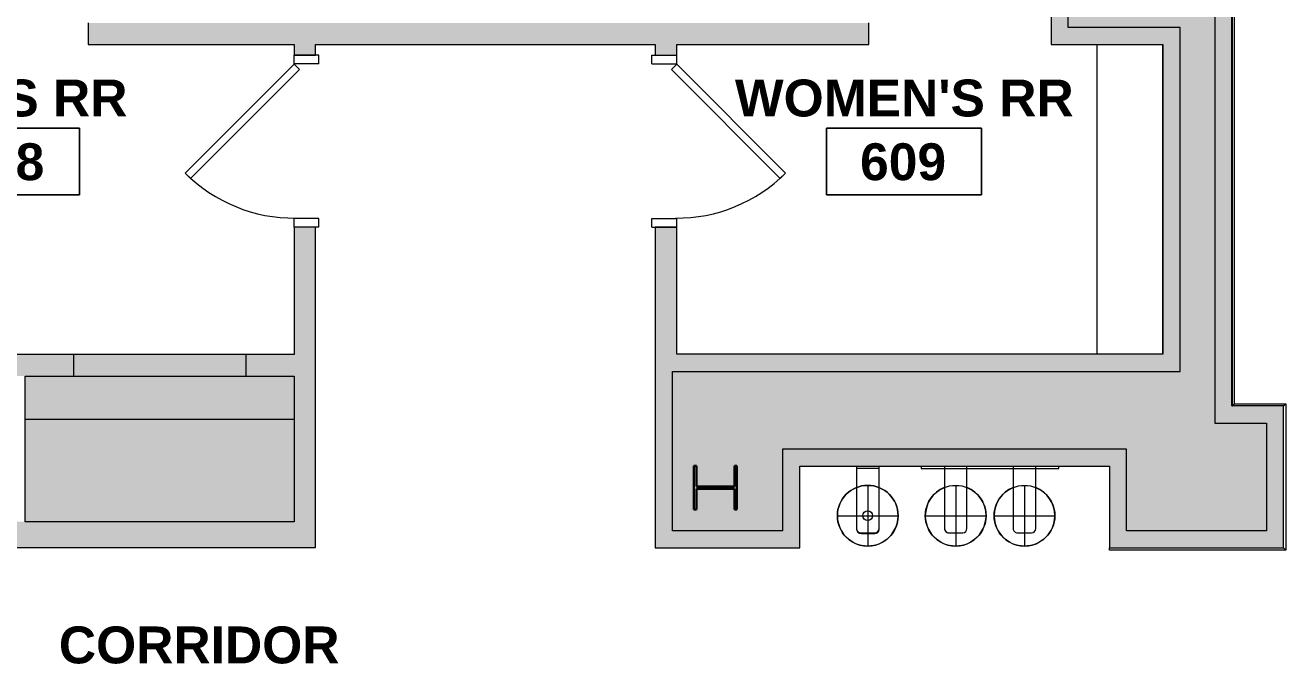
# Model space of a CAD drawing. Header units: inches. Extents: x -1180 to 2011, y -268 to 2143.
# Drawn here: x -217.9 to 75.3, y 1210.3 to 1357.8 of the extents above; entities that cross this region are included whole.
import ezdxf

# ---------------------------------------------------------------- set-up
doc = ezdxf.new("R2010")
doc.units = ezdxf.units.IN
doc.header["$MEASUREMENT"] = 0
for name, color, linetype, lineweight in [('A-AREA-IDEN', 2, 'Continuous', 9), ('A-DETL-GENF', 92, 'Continuous', 9), ('A-DETL-THIN', 151, 'Continuous', 13), ('A-DOOR', 31, 'Continuous', 13), ('A-DOOR-FRAM', 31, 'Continuous', 20), ('A-WALL', 113, 'Continuous', 13), ('A-WALL-PATT', 111, 'Continuous', 13), ('I-WALL', 2, 'Continuous', 13), ('P-SANR-FIXT', 6, 'Continuous', 13), ('Q-CASE', 31, 'Continuous', 13), ('S-COLS', 52, 'Continuous', 13)]:
    doc.layers.add(name, color=color, linetype=linetype, lineweight=lineweight)
doc.styles.add('Swis721 Lt BT_B', font='', dxfattribs={"height": 8.583975})
doc.styles.get('Swis721 Lt BT_B').set_extended_font_data('Swis721 Lt BT', bold=True)

# ---------------------------------------------------------------- blocks, each defined once
blk = doc.blocks.new('Single Flush - OTJ_SOLIDFLUSH_ALUM-4843890-6TH FLOOR POWER _ SIGNAL')
at = {"layer": 'A-DOOR', "color": 8, "lineweight": 20}
for p, q in [((-7.42, 27.82), (-8.65, 26.59)), ((-8.65, 26.59), (16.67, 1.26)), ((17.91, 2.5), (-7.42, 27.82)), ((16.67, 1.26), (17.91, 2.5))]:
    blk.add_line(p, q, dxfattribs=at)
at = {"layer": 'A-DOOR', "lineweight": 9}
blk.add_arc((17.91, 2.5), 35.81, 135, 180.5, dxfattribs=at)
at = {"layer": 'A-DOOR-FRAM', "color": 8}
for p, q in [((-20, -3.25), (-20, 2.5)), ((-20, 2.5), (-18, 2.5)), ((-18, -3.25), (-18, 2.5)), ((18, -3.25), (18, 2.5)), ((18, 2.5), (20, 2.5)), ((20, -3.25), (20, 2.5)), ((-20, -3.25), (-18, -3.25)), ((18, -3.25), (20, -3.25))]:
    blk.add_line(p, q, dxfattribs=at)
blk = doc.blocks.new('Single Flush - OTJ_SOLIDFLUSH_ALUM-4843889-6TH FLOOR POWER _ SIGNAL')
at = {"layer": 'A-DOOR', "color": 8, "lineweight": 20}
for p, q in [((-8.65, -26.59), (16.67, -1.26)), ((17.91, -2.5), (-7.42, -27.82)), ((16.67, -1.26), (17.91, -2.5)), ((-7.42, -27.82), (-8.65, -26.59))]:
    blk.add_line(p, q, dxfattribs=at)
at = {"layer": 'A-DOOR', "lineweight": 9}
blk.add_arc((17.91, -2.5), 35.81, 179.5, 225, dxfattribs=at)
at = {"layer": 'A-DOOR-FRAM', "color": 8}
for p, q in [((-20, 3.25), (-20, -2.5)), ((-20, 3.25), (-18, 3.25)), ((-18, 3.25), (-18, -2.5)), ((18, 3.25), (18, -2.5)), ((18, 3.25), (20, 3.25)), ((20, 3.25), (20, -2.5)), ((-20, -2.5), (-18, -2.5)), ((18, -2.5), (20, -2.5))]:
    blk.add_line(p, q, dxfattribs=at)
blk = doc.blocks.new('HP-Bearing Pile-Column - HP10X57-V11-6TH FLOOR POWER _ SIGNAL')
at = {"layer": 'S-COLS', "lineweight": 30}
for p, q in [((5.1, 5), (-5.1, 5)), ((-5.1, 5), (-5.1, 4.435)), ((-5.1, 4.435), (-0.2825, 4.435)), ((-0.2825, 4.435), (-0.2825, -4.435)), ((0.2825, -4.435), (0.2825, 4.435)), ((0.2825, 4.435), (5.1, 4.435)), ((5.1, 4.435), (5.1, 5)), ((-0.2825, -4.435), (-5.1, -4.435)), ((-5.1, -4.435), (-5.1, -5)), ((-5.1, -5), (5.1, -5)), ((5.1, -4.435), (0.2825, -4.435)), ((5.1, -5), (5.1, -4.435))]:
    blk.add_line(p, q, dxfattribs=at)
blk = doc.blocks.new('RR LAV2 - RR LAV-4889113-6TH FLOOR POWER _ SIGNAL')
at = {"layer": 'Q-CASE', "lineweight": 9}
for p, q in [((-265.65, 1488.46), (-265.65, 1416.4)), ((-250.31, 1416.4), (-250.31, 1488.46))]:
    blk.add_line(p, q, dxfattribs=at)
blk = doc.blocks.new('P-Drinking_Fountain-Wall_Mounted - HI-LO-4896008-6TH FLOOR POWER _ SIGNAL')
at = {"layer": 'P-SANR-FIXT', "lineweight": 9}
for p, q in [((19.07, 5.44), (19.07, 19.56)), ((35.07, 5.44), (35.07, 19.56)), ((16.44, 15.5), (16.44, 1.15)), ((16.44, 15.5), (16.44, 1)), ((20.69, 16.5), (17.44, 16.5)), ((20.69, 16.5), (17.44, 16.5)), ((21.69, 1.15), (21.69, 15.5)), ((21.69, 1), (21.69, 15.5)), ((32.44, 15.5), (32.44, 1.15)), ((32.44, 15.5), (32.44, 1)), ((36.69, 16.5), (33.44, 16.5)), ((36.69, 16.5), (33.44, 16.5)), ((37.69, 1.15), (37.69, 15.5)), ((37.69, 1), (37.69, 15.5)), ((26.25, 12.5), (12, 12.5)), ((42.25, 12.5), (28, 12.5)), ((43.07, 1.5), (11.07, 1.5)), ((11.07, 1.5), (11.07, 1)), ((11.07, 1.5), (11.07, 1)), ((43.07, 1.5), (11.07, 1.5)), ((43.07, 1), (43.07, 1.5)), ((43.07, 1), (43.07, 1.5))]:
    blk.add_line(p, q, dxfattribs=at)
for centre in [(19.07, 12.5), (35.07, 12.5)]:
    blk.add_circle(centre, 7.06, dxfattribs=at)
for centre, radius, start, end in [((19.07, 12.5), 7.06, 360, 180), ((35.07, 12.5), 7.06, 360, 180), ((17.44, 15.5), 1, 90, 180), ((17.44, 15.5), 1, 90, 180), ((20.69, 15.5), 1, 360, 90), ((20.69, 15.5), 1, 360, 90), ((33.44, 15.5), 1, 90, 180), ((33.44, 15.5), 1, 90, 180), ((36.69, 15.5), 1, 0, 90), ((36.69, 15.5), 1, 360, 90), ((19.07, 12.5), 7.06, 180, 247.9798), ((19.07, 12.5), 7.06, 292.0202, 360), ((35.07, 12.5), 7.06, 180, 247.98), ((35.07, 12.5), 7.06, 292.02, 360), ((16.59, 1.15), 0.15, 180, 270), ((21.54, 1.15), 0.15, 270, 360), ((32.59, 1.15), 0.15, 180, 270), ((37.54, 1.15), 0.15, 270, 360)]:
    blk.add_arc(centre, radius, start, end, dxfattribs=at)
blk = doc.blocks.new('Drinking_Fountain-Haws_Corporation-Wall_Mounted_1001 - 1001-4919866-6TH FLOOR POWER _ SIGNAL')
at = {"layer": 'P-SANR-FIXT', "lineweight": 9}
for p, q in [((19.07, 6.44), (19.07, 20.56)), ((20.53, 17.67), (17.44, 17.67)), ((16.44, 16.67), (16.44, 2)), ((16.44, 16.5), (16.44, 2.65)), ((16.44, 16.5), (16.44, 2.65)), ((20.69, 17.5), (17.44, 17.5)), ((20.69, 17.5), (17.44, 17.5)), ((21.69, 2), (21.69, 16.52)), ((21.69, 2.65), (21.69, 16.5)), ((21.69, 2.65), (21.69, 16.5)), ((26.25, 13.5), (12, 13.5)), ((16.59, 2.5), (21.54, 2.5)), ((16.59, 2.5), (21.54, 2.5))]:
    blk.add_line(p, q, dxfattribs=at)
for radius in [7.06, 1.13]:
    blk.add_circle((19.07, 13.5), radius, dxfattribs=at)
for centre, radius, start, end in [((19.07, 13.5), 7.06, 360, 180), ((17.44, 16.67), 1, 90, 180), ((20.53, 16.5), 1.17, 1.0568, 90), ((17.44, 16.5), 1, 90, 180), ((17.44, 16.5), 1, 90, 180), ((20.69, 16.5), 1, 360, 90), ((20.69, 16.5), 1, 360, 90), ((19.07, 13.5), 7.06, 180, 360), ((16.59, 2.65), 0.15, 180, 270), ((16.59, 2.65), 0.15, 180, 270), ((21.54, 2.65), 0.15, 270, 0), ((21.54, 2.65), 0.15, 270, 360)]:
    blk.add_arc(centre, radius, start, end, dxfattribs=at)
blk = doc.blocks.new('CHILEWICH SPECKLE ONYX WC - CHILEWICH SPECKLE ONYX WC-5927745-6TH FLOOR POWER _ SIGNAL')
at = {"layer": 'A-WALL'}
for p, q in [((62.87, 1575.31), (62.74, 1575.31)), ((62.74, 1575.31), (62.74, 1269.21)), ((62.87, 1269.21), (62.87, 1575.31)), ((62.74, 1269.21), (62.87, 1269.21))]:
    blk.add_line(p, q, dxfattribs=at)
blk = doc.blocks.new('Room Tag - Room Name and Number-3379422-6TH FLOOR POWER _ SIGNAL')
at = {"layer": 'A-AREA-IDEN'}
for p, q in [((-0.1881, -0.1636), (-0.1881, -0.0018)), ((-0.1881, -0.0018), (0.1869, -0.0018)), ((0.1869, -0.0018), (-0.1881, -0.0018)), ((-0.1881, -0.0018), (-0.1881, -0.1636)), ((0.1869, -0.0018), (0.1869, -0.1636)), ((0.1869, -0.1636), (0.1869, -0.0018)), ((0.1869, -0.1636), (-0.1881, -0.1636)), ((-0.1881, -0.1636), (0.1869, -0.1636))]:
    blk.add_line(p, q, dxfattribs=at)

msp = doc.modelspace()

# ---------------------------------------------------------------- hatches: boundary and pattern name
at = {"layer": 'A-DETL-GENF'}
h = msp.add_hatch(color=9, dxfattribs=at)
h.paths.add_polyline_path([(63.24, 1240.16), (70.77, 1240.16), (70.77, 1265.21), (58.74, 1265.21), (58.74, 1579.31), (70.77, 1579.31), (70.77, 1607.3), (-48.23, 1607.3), (-48.23, 1620.31), (-277.42, 1620.31), (-277.42, 1541.26), (-249.39, 1541.26), (-249.39, 1598.34), (24.69, 1598.34), (24.69, 1541.26), (52.78, 1541.26), (52.78, 1411.26), (24.69, 1411.26), (24.69, 1357.25), (50.71, 1357.25), (50.71, 1277.19), (-67.38, 1277.19), (-67.38, 1240.16), (-41.77, 1240.16), (-41.77, 1259.14), (38.24, 1259.14), (38.24, 1240.16), (62.74, 1240.16)], flags=0)
h.paths.add_polyline_path([(-381.47, 1240.16), (-381.47, 1256.22), (-377.47, 1256.22), (-377.47, 1256.27), (-381.5, 1256.27), (-381.5, 1620.31), (-399.46, 1620.31), (-399.46, 1240.16), (-381.5, 1240.16)], flags=0)
h.paths.add_polyline_path([(193.78, 1339.23), (195.78, 1339.23), (195.78, 1318.11), (193.78, 1318.11), (193.78, 1319.46)], flags=0)
h.paths.add_polyline_path([(193.78, 1443.51), (195.78, 1443.51), (195.78, 1422.38), (193.78, 1422.38)], flags=0)
h.paths.add_polyline_path([(193.78, 1547.56), (195.78, 1547.56), (195.78, 1526.43), (193.78, 1526.43)], flags=0)
h.paths.add_polyline_path([(174.75, 1240.16), (672.96, 1240.16), (672.96, 1620.31), (654.76, 1620.31), (654.76, 1257.23), (377.16, 1257.26), (377.16, 1309.64), (293.77, 1309.64), (293.77, 1263.25), (188.78, 1263.25), (188.78, 1296.73), (193.78, 1296.73), (193.78, 1268.25), (288.77, 1268.25), (288.77, 1368.22), (193.78, 1368.22), (193.78, 1339.23), (188.78, 1339.23), (188.78, 1401.01), (193.78, 1401.01), (193.78, 1372.22), (288.77, 1372.22), (288.77, 1472.3), (193.78, 1472.3), (193.78, 1443.51), (188.78, 1443.51), (188.78, 1505.06), (193.78, 1505.06), (193.78, 1476.3), (288.77, 1476.3), (288.77, 1576.29), (193.78, 1576.29), (193.78, 1547.56), (188.78, 1547.56), (188.78, 1575.31), (188.64, 1575.28), (188.64, 1547.76), (182.73, 1547.76), (182.73, 1504.24), (188.64, 1504.24), (188.64, 1444.18), (182.73, 1444.18), (182.73, 1400.24), (188.64, 1400.24), (188.64, 1339.74), (182.73, 1339.74), (182.73, 1296.76), (188.64, 1296.73), (188.64, 1265.21), (174.75, 1265.21), (174.75, 1247.2)], flags=0)
h.paths.add_polyline_path([(-272.42, 1242.23), (-222.89, 1242.23), (-222.89, 1276.12), (-227.66, 1276.12), (-227.66, 1281.12), (-267.66, 1281.12), (-267.66, 1276.12), (-272.42, 1276.12), (-272.42, 1242.24)], flags=0)
h.paths.add_polyline_path([(-217.89, 1242.23), (-155.35, 1242.23), (-155.35, 1276.12), (-166.62, 1276.12), (-166.62, 1281.12), (-206.62, 1281.12), (-206.62, 1276.12), (-217.89, 1276.12), (-217.89, 1246.88)], flags=0)
h.paths.add_polyline_path([(-403.46, 1254.15), (-403.46, 1284.19), (-423.43, 1284.19), (-423.43, 1254.15), (-405.98, 1254.15)], flags=0)
h.paths.add_polyline_path([(-277.45, 1256.27), (-277.42, 1256.27), (-277.45, 1256.27)], flags=0)
h.paths.add_polyline_path([(-331.5, 1256.27), (-331.5, 1262.27), (-283.45, 1262.27), (-283.45, 1508.33), (-375.5, 1508.33), (-375.5, 1262.27), (-371.5, 1262.27), (-371.5, 1256.27), (-332.12, 1256.27)], flags=0)
h.paths.add_polyline_path([(641.59, 1262.23), (649.76, 1262.23), (649.76, 1359.16), (556.01, 1359.16), (556.01, 1262.23)], flags=0)
h.paths.add_polyline_path([(511.76, 1262.76), (551.01, 1262.76), (550.98, 1619.36), (432.35, 1619.36), (432.35, 1624.31), (386.35, 1624.31), (386.35, 1619.36), (382.66, 1619.36), (382.66, 1379.39), (378.04, 1379.39), (378.04, 1531.32), (293.77, 1531.32), (293.77, 1315.14), (378.04, 1315.14), (378.04, 1339.39), (382.66, 1339.39), (382.66, 1262.76), (423.17, 1262.76)], flags=0)
h.paths.add_polyline_path([(195.78, 1296.73), (193.78, 1296.73), (193.78, 1317.86), (195.78, 1317.86), (195.78, 1310.14)], flags=0)
h.paths.add_polyline_path([(-249.39, 1357.25), (-249.39, 1411.26), (-271.43, 1411.26), (-271.43, 1411.21), (-277.43, 1411.21), (-277.45, 1357.25), (-267.2, 1357.25)], flags=0)
h.paths.add_polyline_path([(648.76, 1364.16), (648.76, 1618.33), (642.76, 1618.33), (642.76, 1624.31), (602.76, 1624.31), (602.76, 1618.33), (556.98, 1618.33), (556.98, 1364.16), (641.59, 1364.16)], flags=0)
h.paths.add_polyline_path([(183.14, 1364.83), (183.14, 1365.33), (182.73, 1365.33), (182.73, 1364.83)], flags=0)
h.paths.add_polyline_path([(182.73, 1375.83), (183.14, 1375.83), (183.14, 1376.33), (182.73, 1376.33)], flags=0)
h.paths.add_polyline_path([(193.78, 1401.01), (193.78, 1422.13), (195.78, 1422.13), (195.78, 1401.01)], flags=0)
h.paths.add_polyline_path([(182.73, 1471.71), (183.14, 1471.71), (183.14, 1472.21), (182.73, 1472.21)], flags=0)
h.paths.add_polyline_path([(183.14, 1477.46), (183.14, 1477.96), (182.73, 1477.96), (182.73, 1477.46)], flags=0)
h.paths.add_polyline_path([(193.78, 1505.06), (193.78, 1526.18), (195.78, 1526.18), (195.78, 1505.06)], flags=0)
h.paths.add_polyline_path([(-282.42, 1513.33), (-282.42, 1574.27), (-376.5, 1574.27), (-376.5, 1513.33), (-283.43, 1513.33)], flags=0)
h.paths.add_polyline_path([(368.82, 1536.32), (378.04, 1536.32), (378.04, 1619.36), (375.35, 1619.36), (375.35, 1624.31), (329.35, 1624.31), (329.35, 1619.36), (317.86, 1619.36), (317.86, 1595.36), (293.77, 1595.36), (293.77, 1536.32), (294.22, 1536.32)], flags=0)
h.paths.add_polyline_path([(694.97, 1576.19), (697.02, 1576.19), (697.02, 1606.14), (676.96, 1606.14), (676.96, 1576.19)], flags=0)
h.paths.add_polyline_path([(-282.42, 1579.27), (-281.42, 1579.27), (-281.42, 1620.31), (-297.96, 1620.31), (-297.96, 1624.31), (-360.96, 1624.31), (-360.96, 1620.31), (-377.5, 1620.31), (-377.5, 1579.27), (-297.96, 1579.27)], flags=0)
h.paths.add_polyline_path([(182.64, 1579.31), (188.78, 1579.31), (188.78, 1598.25), (293.63, 1598.25), (293.63, 1599.36), (313.86, 1599.36), (313.86, 1620.31), (295.85, 1620.31), (295.85, 1607.3), (174.75, 1607.3), (174.75, 1579.31), (181.4, 1579.31)], flags=0)
h.paths.add_polyline_path([(252.11, 1580.29), (288.77, 1580.29), (288.77, 1593.25), (193.78, 1593.25), (193.78, 1580.29), (206.74, 1580.29)], flags=0)
h.paths.add_polyline_path([(699.34, 1608.45), (699.96, 1609.08), (701.02, 1609.08), (701.02, 1610.14), (676.96, 1610.14), (676.96, 1608.45), (697.02, 1608.45)], flags=0)
at = {"layer": 'A-WALL-PATT', "lineweight": 9}
for points in [[(58.74, 1269.21), (62.74, 1269.21), (62.74, 1579.31), (58.74, 1579.31), (58.74, 1319.46)], [(20.69, 1357.25), (24.69, 1357.25), (24.69, 1415.26), (20.69, 1415.26), (20.69, 1402.32)], [(-21.72, 1353.28), (-21.72, 1358.28), (-203.29, 1358.28), (-203.29, 1353.28), (-40.36, 1353.28)], [(46.68, 1353.25), (46.71, 1353.25), (46.68, 1357.25), (20.69, 1357.25), (20.69, 1353.25), (31.34, 1353.25)], [(50.71, 1281.19), (50.71, 1357.25), (46.71, 1357.25), (46.71, 1281.19)], [(-71.38, 1236.16), (-67.38, 1236.16), (-67.38, 1281.19), (-71.38, 1281.19), (-71.38, 1236.59)], [(24.91, 1277.19), (50.71, 1277.19), (50.71, 1281.19), (-67.38, 1281.19), (-67.38, 1277.19), (-7.55, 1277.19)], [(62.74, 1265.21), (70.77, 1265.21), (70.77, 1269.21), (58.74, 1269.21), (58.74, 1265.21)], [(70.77, 1240.16), (74.77, 1240.16), (74.77, 1269.21), (70.77, 1269.21), (70.77, 1265.21)], [(-37.77, 1240.16), (-37.77, 1259.14), (-41.77, 1259.14), (-41.77, 1240.16), (-40.01, 1240.16)], [(8.68, 1255.14), (38.24, 1255.14), (38.24, 1259.14), (-37.77, 1259.14), (-37.77, 1255.14), (-7.55, 1255.14)], [(38.24, 1236.16), (38.24, 1255.14), (34.24, 1255.14), (34.24, 1236.16)], [(-267.2, 1236.23), (-155.35, 1236.23), (-155.35, 1242.23), (-277.42, 1242.21), (-277.42, 1236.23)], [(-37.77, 1236.16), (-37.77, 1240.16), (-67.38, 1240.16), (-67.38, 1236.16)], [(38.24, 1236.16), (74.77, 1236.16), (74.77, 1240.16), (38.24, 1240.16), (38.24, 1236.59)]]:
    msp.add_hatch(color=7, dxfattribs=at).paths.add_polyline_path(points, flags=0)
h = msp.add_hatch(color=7, dxfattribs=at)
h.paths.add_polyline_path([(-150.35, 1236.23), (-150.35, 1310.78), (-155.35, 1310.78), (-155.35, 1236.23)], flags=0)
h.paths.add_polyline_path([(-150.35, 1350.78), (-150.35, 1353.28), (-155.35, 1353.28), (-155.35, 1350.78)], flags=0)
h = msp.add_hatch(color=7, dxfattribs=at)
h.paths.add_polyline_path([(-66.38, 1281.19), (-66.38, 1310.78), (-71.38, 1310.78), (-71.38, 1281.19), (-67.38, 1281.19)], flags=0)
h.paths.add_polyline_path([(-71.38, 1350.78), (-66.38, 1350.78), (-66.38, 1353.28), (-71.38, 1353.28)], flags=0)
h = msp.add_hatch(color=7, dxfattribs=at)
h.paths.add_polyline_path([(-155.35, 1276.12), (-155.35, 1281.12), (-166.62, 1281.12), (-166.62, 1276.12), (-156.19, 1276.12)], flags=0)
h.paths.add_polyline_path([(-217.89, 1276.12), (-206.62, 1276.12), (-206.62, 1281.12), (-227.66, 1281.12), (-227.66, 1276.12), (-222.89, 1276.12)], flags=0)
h.paths.add_polyline_path([(-267.66, 1276.12), (-267.66, 1281.12), (-272.42, 1281.12), (-272.42, 1276.12), (-270.16, 1276.12)], flags=0)

# ---------------------------------------------------------------- linework, layer by layer
at = {"layer": 'A-DETL-THIN', "lineweight": 9}
for p, q in [((-166.62, 1281.12), (-206.62, 1281.12)), ((-217.89, 1266.14), (-155.35, 1266.14))]:
    msp.add_line(p, q, dxfattribs=at)
at = {"layer": 'A-WALL', "color": 8, "lineweight": 20}
for p, q in [((58.74, 1579.31), (58.74, 1265.21)), ((62.74, 1269.21), (62.74, 1575.31)), ((20.69, 1415.26), (20.69, 1353.25)), ((24.69, 1357.25), (24.69, 1411.26)), ((50.71, 1357.25), (24.69, 1357.25)), ((50.71, 1277.19), (50.71, 1357.25)), ((20.69, 1353.25), (46.71, 1353.25)), ((46.71, 1353.25), (46.71, 1281.19)), ((-71.38, 1281.19), (-71.38, 1236.16)), ((46.71, 1281.19), (-66.38, 1281.19)), ((-67.38, 1240.16), (-67.38, 1277.19)), ((-67.38, 1277.19), (50.71, 1277.19)), ((74.77, 1269.21), (62.74, 1269.21)), ((74.77, 1236.16), (74.77, 1269.21)), ((58.74, 1265.21), (70.77, 1265.21)), ((70.77, 1265.21), (70.77, 1240.16)), ((-41.77, 1259.14), (-41.77, 1240.16)), ((38.24, 1259.14), (-41.77, 1259.14)), ((38.24, 1240.16), (38.24, 1259.14)), ((-37.77, 1236.16), (-37.77, 1255.14)), ((-37.77, 1255.14), (34.24, 1255.14)), ((34.24, 1255.14), (34.24, 1236.16)), ((-41.77, 1240.16), (-67.38, 1240.16)), ((70.77, 1240.16), (38.24, 1240.16)), ((-71.38, 1236.16), (-37.77, 1236.16)), ((34.24, 1236.16), (74.77, 1236.16))]:
    msp.add_line(p, q, dxfattribs=at)
at = {"layer": 'A-WALL', "lineweight": 9}
for p, q in [((63.24, 1574.81), (63.24, 1269.71)), ((62.87, 1269.34), (63.24, 1269.71)), ((63.24, 1269.71), (75.27, 1269.71)), ((74.77, 1269.21), (75.27, 1269.71)), ((75.27, 1269.71), (75.27, 1235.66)), ((34.24, 1235.66), (34.24, 1236.16)), ((75.27, 1235.66), (34.24, 1235.66)), ((74.77, 1236.16), (75.27, 1235.66))]:
    msp.add_line(p, q, dxfattribs=at)
at = {"layer": 'I-WALL', "color": 8, "lineweight": 20}
for p, q in [((-203.29, 1358.28), (-203.29, 1353.28)), ((-21.72, 1353.28), (-21.72, 1358.28)), ((-203.29, 1353.28), (-155.35, 1353.28)), ((-155.35, 1353.28), (-155.35, 1350.78)), ((-150.35, 1350.78), (-150.35, 1353.28)), ((-150.35, 1353.28), (-71.38, 1353.28)), ((-71.38, 1353.28), (-71.38, 1350.78)), ((-66.38, 1353.28), (-21.72, 1353.28)), ((-66.38, 1350.78), (-66.38, 1353.28)), ((-155.35, 1350.78), (-150.35, 1350.78)), ((-71.38, 1350.78), (-66.38, 1350.78)), ((-155.35, 1310.78), (-155.35, 1281.12)), ((-150.35, 1310.78), (-155.35, 1310.78)), ((-150.35, 1236.23), (-150.35, 1310.78)), ((-71.38, 1310.78), (-71.38, 1281.19)), ((-66.38, 1310.78), (-71.38, 1310.78)), ((-66.38, 1281.19), (-66.38, 1310.78)), ((-206.62, 1281.12), (-227.66, 1281.12)), ((-155.35, 1281.12), (-166.62, 1281.12)), ((-217.89, 1276.12), (-206.62, 1276.12)), ((-217.89, 1242.23), (-217.89, 1276.12)), ((-166.62, 1276.12), (-155.35, 1276.12)), ((-155.35, 1276.12), (-155.35, 1242.23)), ((-155.35, 1242.23), (-217.89, 1242.23)), ((-277.42, 1236.23), (-150.35, 1236.23))]:
    msp.add_line(p, q, dxfattribs=at)
at = {"layer": 'I-WALL', "lineweight": 9}
for p, q in [((-206.62, 1276.12), (-206.62, 1281.12)), ((-166.62, 1281.12), (-166.62, 1276.12))]:
    msp.add_line(p, q, dxfattribs=at)
at = {"layer": 'I-WALL'}
for p, q in [((-166.62, 1281.12), (-206.62, 1281.12)), ((-206.62, 1276.12), (-166.62, 1276.12))]:
    msp.add_line(p, q, dxfattribs=at)

# ---------------------------------------------------------------- block references
at = {"layer": 'A-AREA-IDEN', "xscale": 95.99999999999994, "yscale": 95.99999999999994, "zscale": 95.99999999999994}
for p in [(-223.19, 1333.98), (-13.45, 1333.98)]:
    msp.add_blockref('Room Tag - Room Name and Number-3379422-6TH FLOOR POWER _ SIGNAL', p, dxfattribs=at)
at = {"layer": 'A-DOOR'}
for name, p, rotation in [('Single Flush - OTJ_SOLIDFLUSH_ALUM-4843890-6TH FLOOR POWER _ SIGNAL', (-152.85, 1330.78), 89.99999999999974), ('Single Flush - OTJ_SOLIDFLUSH_ALUM-4843889-6TH FLOOR POWER _ SIGNAL', (-68.88, 1330.78), 89.99999999999991)]:
    msp.add_blockref(name, p, dxfattribs=dict(at, rotation=rotation))
at = {"layer": 'A-WALL', "lineweight": 9}
msp.add_blockref('CHILEWICH SPECKLE ONYX WC - CHILEWICH SPECKLE ONYX WC-5927745-6TH FLOOR POWER _ SIGNAL', (0, 0), dxfattribs=at)
at = {"layer": 'P-SANR-FIXT', "lineweight": 9, "rotation": 180}
for name, p in [('Drinking_Fountain-Haws_Corporation-Wall_Mounted_1001 - 1001-4919866-6TH FLOOR POWER _ SIGNAL', (-2.89, 1257.14)), ('P-Drinking_Fountain-Wall_Mounted - HI-LO-4896008-6TH FLOOR POWER _ SIGNAL', (33.57, 1256.14))]:
    msp.add_blockref(name, p, dxfattribs=at)
at = {"layer": 'Q-CASE', "lineweight": 9}
msp.add_blockref('RR LAV2 - RR LAV-4889113-6TH FLOOR POWER _ SIGNAL', (296.99, -135.21), dxfattribs=at)
at = {"layer": 'S-COLS', "lineweight": 9, "rotation": 89.99999999999991}
msp.add_blockref('HP-Bearing Pile-Column - HP10X57-V11-6TH FLOOR POWER _ SIGNAL', (-57.38, 1250.15), dxfattribs=at)

# ---------------------------------------------------------------- texts
at = {"layer": 'A-AREA-IDEN', "char_height": 8.584, "attachment_point": 2, "line_spacing_factor": 0.998538, "style": 'Swis721 Lt BT_B'}
for s, insert, width in [("MEN'S RR", (-223.18, 1345.12), 63.828), ("WOMEN'S RR", (-13.44, 1345.12), 87.048), ('608', (-223.46, 1330.29), 23.004), ('609', (-13.73, 1330.29), 23.004), ('CORRIDOR', (-177.43, 1217.87), 73.224)]:
    msp.add_mtext(s, dxfattribs=dict(at, insert=insert, width=width))

doc.saveas('drawing.dxf')
